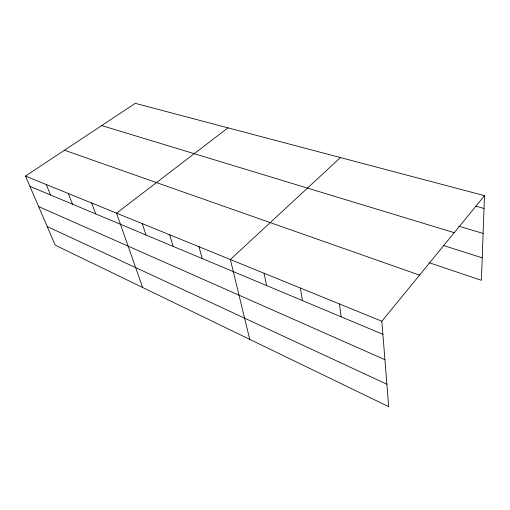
<?xml version="1.0" encoding="UTF-8"?>
<svg xmlns="http://www.w3.org/2000/svg" width="510" height="510" viewBox="0 0 510 510"><rect width="100%" height="100%" fill="white"/><g stroke="black" fill="none" stroke-linecap="round" stroke-linejoin="round"><path stroke-width="0.76" d="M484.5 195.649L381.843 321.23L388.69 406.661L55.214 245.157L25.5 176.065L135.258 103.339L484.5 195.649L481.395 280.322L428.91 262.605M340.438 157.571L230.367 259.526L249.741 339.367M227.964 127.844L116.541 213.154L142.628 287.487M475.588 206.123L484.028 208.45M458.713 226.185L483.117 233.427M101.7 125.575L454.231 232.675M443.572 245.54L482.218 257.837M64.483 150.233L419.532 275.126M25.5 176.065L381.843 321.23M29.918 186.341L382.895 334.318M38.62 206.569L384.922 359.678M47.213 226.548L386.892 384.228M46.263 184.524L50.592 195.011M68.283 193.494L72.49 204.191M91.666 203.018L95.74 213.932M142.264 223.629L145.981 235.002M169.683 234.804L173.183 246.4M198.989 246.738L202.228 258.576M264.059 273.245L266.628 285.574M300.32 288.022L302.468 300.6M339.462 303.966L341.107 316.799"/></g></svg>
